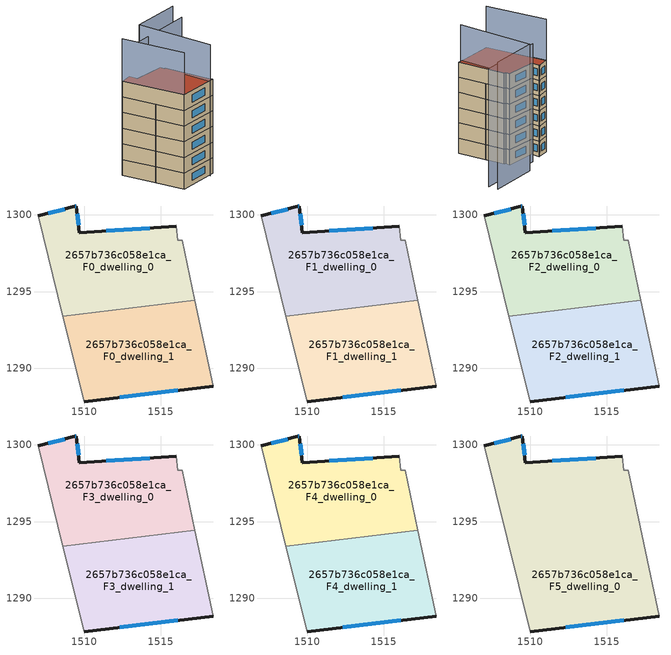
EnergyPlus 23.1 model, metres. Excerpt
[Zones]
2657b736c058e1ca_F0_dwelling_0
 floor ground (EU_floor_Construction): 1516,1299.25 1516.1,1298.35 1516.4,1298.35 1517.22,1294.43 1508.62,1293.41 1507,1299.95 1509.4,1300.55 1509.5,1300.55 1509.7,1298.85 z0
 wall outside (EU_wall_Construction): 1516,1299.25 1509.7,1298.85 1509.5,1300.55 1509.4,1300.55 1507,1299.95 z0:3
 wall adiabatic (EU_wall_Construction): 1517.22,1294.43 1516.4,1298.35 1516.1,1298.35 1516,1299.25 / 1507,1299.95 1508.62,1293.41 z0:3
 wall to 2657b736c058e1ca_F0_dwelling_1 (EU_wall_Construction): 1508.62,1293.41 1517.22,1294.43 z0:3
 window (EU_Window_Construction): 1508.74,1300.39 1507.66,1300.12 / 1509.47,1300.55 1509.42,1300.55 / 1509.64,1299.32 1509.55,1300.08 / 1514.27,1299.14 1511.43,1298.96 z0.83:2.17
2657b736c058e1ca_F0_dwelling_1
 floor ground (EU_floor_Construction): 1517.22,1294.43 1518.4,1288.84 1509.99,1287.84 1508.62,1293.41 z0
 wall outside (EU_wall_Construction): 1509.99,1287.84 1518.4,1288.84 z0:3
 wall adiabatic (EU_wall_Construction): 1508.62,1293.41 1509.99,1287.84 / 1518.4,1288.84 1517.22,1294.43 z0:3
 window (EU_Window_Construction): 1512.31,1288.12 1516.09,1288.57 z0.83:2.17
2657b736c058e1ca_F1_dwelling_0
 floor to 2657b736c058e1ca_F0_dwelling_0 (EU_floor_Construction): 1516,1299.25 1516.1,1298.35 1516.4,1298.35 1517.22,1294.43 1508.62,1293.41 1507,1299.95 1509.4,1300.55 1509.5,1300.55 1509.7,1298.85 z3
 wall outside (EU_wall_Construction): 1516,1299.25 1509.7,1298.85 1509.5,1300.55 1509.4,1300.55 1507,1299.95 z3:6
 wall adiabatic (EU_wall_Construction): 1517.22,1294.43 1516.4,1298.35 1516.1,1298.35 1516,1299.25 / 1507,1299.95 1508.62,1293.41 z3:6
 wall to 2657b736c058e1ca_F1_dwelling_1 (EU_wall_Construction): 1508.62,1293.41 1517.22,1294.43 z3:6
 window (EU_Window_Construction): 1508.74,1300.39 1507.66,1300.12 / 1509.47,1300.55 1509.42,1300.55 / 1509.64,1299.32 1509.55,1300.08 / 1514.27,1299.14 1511.43,1298.96 z3.83:5.17
2657b736c058e1ca_F1_dwelling_1
 floor to 2657b736c058e1ca_F0_dwelling_1 (EU_floor_Construction): 1517.22,1294.43 1518.4,1288.84 1509.99,1287.84 1508.62,1293.41 z3
 wall outside (EU_wall_Construction): 1509.99,1287.84 1518.4,1288.84 z3:6
 wall adiabatic (EU_wall_Construction): 1508.62,1293.41 1509.99,1287.84 / 1518.4,1288.84 1517.22,1294.43 z3:6
 window (EU_Window_Construction): 1512.31,1288.12 1516.09,1288.57 z3.83:5.17
2657b736c058e1ca_F2_dwelling_0
 floor to 2657b736c058e1ca_F1_dwelling_0 (EU_floor_Construction): 1516,1299.25 1516.1,1298.35 1516.4,1298.35 1517.22,1294.43 1508.62,1293.41 1507,1299.95 1509.4,1300.55 1509.5,1300.55 1509.7,1298.85 z6
 wall outside (EU_wall_Construction): 1516,1299.25 1509.7,1298.85 1509.5,1300.55 1509.4,1300.55 1507,1299.95 z6:9
 wall adiabatic (EU_wall_Construction): 1517.22,1294.43 1516.4,1298.35 1516.1,1298.35 1516,1299.25 / 1507,1299.95 1508.62,1293.41 z6:9
 wall to 2657b736c058e1ca_F2_dwelling_1 (EU_wall_Construction): 1508.62,1293.41 1517.22,1294.43 z6:9
 window (EU_Window_Construction): 1508.74,1300.39 1507.66,1300.12 / 1509.47,1300.55 1509.42,1300.55 / 1509.64,1299.32 1509.55,1300.08 / 1514.27,1299.14 1511.43,1298.96 z6.83:8.17
2657b736c058e1ca_F2_dwelling_1
 floor to 2657b736c058e1ca_F1_dwelling_1 (EU_floor_Construction): 1517.22,1294.43 1518.4,1288.84 1509.99,1287.84 1508.62,1293.41 z6
 wall outside (EU_wall_Construction): 1509.99,1287.84 1518.4,1288.84 z6:9
 wall adiabatic (EU_wall_Construction): 1508.62,1293.41 1509.99,1287.84 / 1518.4,1288.84 1517.22,1294.43 z6:9
 window (EU_Window_Construction): 1512.31,1288.12 1516.09,1288.57 z6.83:8.17
2657b736c058e1ca_F3_dwelling_0
 floor to 2657b736c058e1ca_F2_dwelling_0 (EU_floor_Construction): 1516,1299.25 1516.1,1298.35 1516.4,1298.35 1517.22,1294.43 1508.62,1293.41 1507,1299.95 1509.4,1300.55 1509.5,1300.55 1509.7,1298.85 z9
 wall outside (EU_wall_Construction): 1516,1299.25 1509.7,1298.85 1509.5,1300.55 1509.4,1300.55 1507,1299.95 z9:12
 wall adiabatic (EU_wall_Construction): 1517.22,1294.43 1516.4,1298.35 1516.1,1298.35 1516,1299.25 / 1507,1299.95 1508.62,1293.41 z9:12
 wall to 2657b736c058e1ca_F3_dwelling_1 (EU_wall_Construction): 1508.62,1293.41 1517.22,1294.43 z9:12
 window (EU_Window_Construction): 1508.74,1300.39 1507.66,1300.12 / 1509.47,1300.55 1509.42,1300.55 / 1509.64,1299.32 1509.55,1300.08 / 1514.27,1299.14 1511.43,1298.96 z9.83:11.17
2657b736c058e1ca_F3_dwelling_1
 floor to 2657b736c058e1ca_F2_dwelling_1 (EU_floor_Construction): 1517.22,1294.43 1518.4,1288.84 1509.99,1287.84 1508.62,1293.41 z9
 wall outside (EU_wall_Construction): 1509.99,1287.84 1518.4,1288.84 z9:12
 wall adiabatic (EU_wall_Construction): 1508.62,1293.41 1509.99,1287.84 / 1518.4,1288.84 1517.22,1294.43 z9:12
 window (EU_Window_Construction): 1512.31,1288.12 1516.09,1288.57 z9.83:11.17
2657b736c058e1ca_F4_dwelling_0
 floor to 2657b736c058e1ca_F3_dwelling_0 (EU_floor_Construction): 1516,1299.25 1516.1,1298.35 1516.4,1298.35 1517.22,1294.43 1508.62,1293.41 1507,1299.95 1509.4,1300.55 1509.5,1300.55 1509.7,1298.85 z12
 wall outside (EU_wall_Construction): 1516,1299.25 1509.7,1298.85 1509.5,1300.55 1509.4,1300.55 1507,1299.95 z12:15
 wall adiabatic (EU_wall_Construction): 1517.22,1294.43 1516.4,1298.35 1516.1,1298.35 1516,1299.25 / 1507,1299.95 1508.62,1293.41 z12:15
 wall to 2657b736c058e1ca_F4_dwelling_1 (EU_wall_Construction): 1508.62,1293.41 1517.22,1294.43 z12:15
 window (EU_Window_Construction): 1508.74,1300.39 1507.66,1300.12 / 1509.47,1300.55 1509.42,1300.55 / 1509.64,1299.32 1509.55,1300.08 / 1514.27,1299.14 1511.43,1298.96 z12.83:14.17
2657b736c058e1ca_F4_dwelling_1
 floor to 2657b736c058e1ca_F3_dwelling_1 (EU_floor_Construction): 1517.22,1294.43 1518.4,1288.84 1509.99,1287.84 1508.62,1293.41 z12
 wall outside (EU_wall_Construction): 1509.99,1287.84 1518.4,1288.84 z12:15
 wall adiabatic (EU_wall_Construction): 1508.62,1293.41 1509.99,1287.84 / 1518.4,1288.84 1517.22,1294.43 z12:15
 window (EU_Window_Construction): 1512.31,1288.12 1516.09,1288.57 z12.83:14.17
2657b736c058e1ca_F5_dwelling_0
 floor to 2657b736c058e1ca_F4_dwelling_0 (EU_floor_Construction): 1516,1299.25 1516.1,1298.35 1516.4,1298.35 1517.22,1294.43 1508.62,1293.41 1507,1299.95 1509.4,1300.55 1509.5,1300.55 1509.7,1298.85 z15
 floor to 2657b736c058e1ca_F4_dwelling_1 (EU_floor_Construction): 1517.22,1294.43 1518.4,1288.84 1509.99,1287.84 1508.62,1293.41 z15
 wall outside (EU_wall_Construction): 1516,1299.25 1509.7,1298.85 1509.5,1300.55 1509.4,1300.55 1507,1299.95 / 1509.99,1287.84 1518.4,1288.84 z15:18
 wall adiabatic (EU_wall_Construction): 1518.4,1288.84 1516.4,1298.35 1516.1,1298.35 1516,1299.25 / 1507,1299.95 1509.99,1287.84 z15:18
 window (EU_Window_Construction): 1509.47,1300.55 1509.42,1300.55 / 1509.64,1299.32 1509.55,1300.08 / 1514.27,1299.14 1511.43,1298.96 / 1512.31,1288.12 1516.09,1288.57 / 1508.74,1300.39 1507.66,1300.12 z15.83:17.17
 roof outside (EU_roof_Construction): 1518.4,1288.84 1516.4,1298.35 1516.1,1298.35 1516,1299.25 1509.7,1298.85 1509.5,1300.55 1509.4,1300.55 1507,1299.95 1509.99,1287.84 z18
shading: 1507,1299.95 1509.99,1287.84 z0:26.1; 1517.45,1288.54 1515.35,1303.66 / 1515.35,1303.66 1525.41,1305.05 z0:25; 1525.83,1303.22 1511.96,1301.25 z0:23.3
[Building]
EU S2 Campaign: North Axis=0; Terrain=City; Solar Distribution=FullExterior
[Site:Location]
Lyon-Bron: Latitude=45.75; Longitude=5; Time Zone=1; Elevation=198
[SizingPeriod:WeatherFileDays]
AnnualSizingPeriod: Begin Month=1; Begin Day of Month=1; End Month=12; End Day of Month=31; Day of Week for Start Day=Monday; Use Weather File Daylight Saving Period=No; Use Weather File Rain and Snow Indicators=No
[MATERIAL]
EU_InternalMass_Material: Roughness=MediumRough; Thickness=0.1; Conductivity=1; Density=1800; Specific Heat=900; Thermal Absorptance=0.9; Solar Absorptance=0.7; Visible Absorptance=0.7
[MATERIAL:NOMASS] Roughness=MediumRough; Thermal Absorptance=0.9; Solar Absorptance=0.7; Visible Absorptance=0.7
Name | Thermal Resistance
EU_wall_NoMass | 0.87146
EU_roof_NoMass | 0.842276
EU_floor_NoMass | 0.496999
[WINDOWMATERIAL:SIMPLEGLAZINGSYSTEM]
EU_Window_SimpleGlazing: UFactor=2.2525; Solar Heat Gain Coefficient=0.76; Visible Transmittance=0.76
[CONSTRUCTION]
EU_wall_Construction: EU_wall_NoMass
EU_roof_Construction: EU_roof_NoMass
EU_floor_Construction: EU_floor_NoMass
EU_Window_Construction: EU_Window_SimpleGlazing
EU_InternalMass_Construction: EU_InternalMass_Material
[ZONE] Type=1; Multiplier=1; Ceiling Height=autocalculate; Floor Area=autocalculate; Part of Total Floor Area=Yes
Name | Volume
2657b736c058e1ca_F0_dwelling_0; 2657b736c058e1ca_F1_dwelling_0; 2657b736c058e1ca_F2_dwelling_0; 2657b736c058e1ca_F3_dwelling_0; 2657b736c058e1ca_F4_dwelling_0 | 146.225
2657b736c058e1ca_F5_dwelling_0 | 292.469
2657b736c058e1ca_F0_dwelling_1 | 146.243
2657b736c058e1ca_F1_dwelling_1; 2657b736c058e1ca_F2_dwelling_1; 2657b736c058e1ca_F3_dwelling_1; 2657b736c058e1ca_F4_dwelling_1 | 146.244
[INTERNALMASS] Construction=EU_InternalMass_Construction
Name | Zone or ZoneList | Surface Area
2657b736c058e1ca_F0_dwelling_0_EU_InternalMass | 2657b736c058e1ca_F0_dwelling_0 | 48.7408
2657b736c058e1ca_F0_dwelling_1_EU_InternalMass | 2657b736c058e1ca_F0_dwelling_1 | 48.7458
2657b736c058e1ca_F1_dwelling_0_EU_InternalMass | 2657b736c058e1ca_F1_dwelling_0 | 48.7408
2657b736c058e1ca_F1_dwelling_1_EU_InternalMass | 2657b736c058e1ca_F1_dwelling_1 | 48.7458
2657b736c058e1ca_F2_dwelling_0_EU_InternalMass | 2657b736c058e1ca_F2_dwelling_0 | 48.7408
2657b736c058e1ca_F2_dwelling_1_EU_InternalMass | 2657b736c058e1ca_F2_dwelling_1 | 48.7458
2657b736c058e1ca_F3_dwelling_0_EU_InternalMass | 2657b736c058e1ca_F3_dwelling_0 | 48.7408
2657b736c058e1ca_F3_dwelling_1_EU_InternalMass | 2657b736c058e1ca_F3_dwelling_1 | 48.7458
2657b736c058e1ca_F4_dwelling_0_EU_InternalMass | 2657b736c058e1ca_F4_dwelling_0 | 48.7408
2657b736c058e1ca_F4_dwelling_1_EU_InternalMass | 2657b736c058e1ca_F4_dwelling_1 | 48.7458
2657b736c058e1ca_F5_dwelling_0_EU_InternalMass | 2657b736c058e1ca_F5_dwelling_0 | 97.4907
[OTHEREQUIPMENT] Fuel Type=Electricity; Design Level Calculation Method=Watts/Area; Power per Zone Floor Area=1; Fraction Latent=0; Fraction Radiant=0; Fraction Lost=0; Carbon Dioxide Generation Rate=0; EndUse Subcategory=EU_Step8_InternalGains
Name | Zone or ZoneList or Space or SpaceList | Schedule
EU_Step8_InternalGain_2657b736c058e1ca_F0_dwelling_0_f000 | 2657b736c058e1ca_F0_dwelling_0 | EU_Step8_GainSchedule_2657b736c058e1ca_F0_dwelling_0_f000
EU_Step8_InternalGain_2657b736c058e1ca_F0_dwelling_1_f000 | 2657b736c058e1ca_F0_dwelling_1 | EU_Step8_GainSchedule_2657b736c058e1ca_F0_dwelling_1_f000
EU_Step8_InternalGain_2657b736c058e1ca_F1_dwelling_0_f000 | 2657b736c058e1ca_F1_dwelling_0 | EU_Step8_GainSchedule_2657b736c058e1ca_F1_dwelling_0_f000
EU_Step8_InternalGain_2657b736c058e1ca_F1_dwelling_1_f000 | 2657b736c058e1ca_F1_dwelling_1 | EU_Step8_GainSchedule_2657b736c058e1ca_F1_dwelling_1_f000
EU_Step8_InternalGain_2657b736c058e1ca_F2_dwelling_0_f000 | 2657b736c058e1ca_F2_dwelling_0 | EU_Step8_GainSchedule_2657b736c058e1ca_F2_dwelling_0_f000
EU_Step8_InternalGain_2657b736c058e1ca_F2_dwelling_1_f000 | 2657b736c058e1ca_F2_dwelling_1 | EU_Step8_GainSchedule_2657b736c058e1ca_F2_dwelling_1_f000
EU_Step8_InternalGain_2657b736c058e1ca_F3_dwelling_0_f000 | 2657b736c058e1ca_F3_dwelling_0 | EU_Step8_GainSchedule_2657b736c058e1ca_F3_dwelling_0_f000
EU_Step8_InternalGain_2657b736c058e1ca_F3_dwelling_1_f000 | 2657b736c058e1ca_F3_dwelling_1 | EU_Step8_GainSchedule_2657b736c058e1ca_F3_dwelling_1_f000
EU_Step8_InternalGain_2657b736c058e1ca_F4_dwelling_0_f000 | 2657b736c058e1ca_F4_dwelling_0 | EU_Step8_GainSchedule_2657b736c058e1ca_F4_dwelling_0_f000
EU_Step8_InternalGain_2657b736c058e1ca_F4_dwelling_1_f000 | 2657b736c058e1ca_F4_dwelling_1 | EU_Step8_GainSchedule_2657b736c058e1ca_F4_dwelling_1_f000
EU_Step8_InternalGain_2657b736c058e1ca_F5_dwelling_0_f000 | 2657b736c058e1ca_F5_dwelling_0 | EU_Step8_GainSchedule_2657b736c058e1ca_F5_dwelling_0_f000
[ZONEVENTILATION:DESIGNFLOWRATE] Schedule=EU_AlwaysOn; Design Flow Rate Calculation Method=AirChanges/Hour; Air Changes per Hour=0.425; Ventilation Type=Natural; Fan Pressure Rise=0; Fan Total Efficiency=1; Constant Term Coefficient=1; Temperature Term Coefficient=0; Velocity Term Coefficient=0; Velocity Squared Term Coefficient=0; Minimum Indoor Temperature=-100; Maximum Indoor Temperature=100; Delta Temperature=-100; Minimum Outdoor Temperature=-100; Maximum Outdoor Temperature=100; Maximum Wind Speed=40
Name | Zone or ZoneList or Space or SpaceList
EU_ConstantAir_2657b736c058e1ca_F0_dwelling_0 | 2657b736c058e1ca_F0_dwelling_0
EU_ConstantAir_2657b736c058e1ca_F0_dwelling_1 | 2657b736c058e1ca_F0_dwelling_1
EU_ConstantAir_2657b736c058e1ca_F1_dwelling_0 | 2657b736c058e1ca_F1_dwelling_0
EU_ConstantAir_2657b736c058e1ca_F1_dwelling_1 | 2657b736c058e1ca_F1_dwelling_1
EU_ConstantAir_2657b736c058e1ca_F2_dwelling_0 | 2657b736c058e1ca_F2_dwelling_0
EU_ConstantAir_2657b736c058e1ca_F2_dwelling_1 | 2657b736c058e1ca_F2_dwelling_1
EU_ConstantAir_2657b736c058e1ca_F3_dwelling_0 | 2657b736c058e1ca_F3_dwelling_0
EU_ConstantAir_2657b736c058e1ca_F3_dwelling_1 | 2657b736c058e1ca_F3_dwelling_1
EU_ConstantAir_2657b736c058e1ca_F4_dwelling_0 | 2657b736c058e1ca_F4_dwelling_0
EU_ConstantAir_2657b736c058e1ca_F4_dwelling_1 | 2657b736c058e1ca_F4_dwelling_1
EU_ConstantAir_2657b736c058e1ca_F5_dwelling_0 | 2657b736c058e1ca_F5_dwelling_0
[HVACTEMPLATE:THERMOSTAT] Constant Heating Setpoint=20; Constant Cooling Setpoint=50
EU_HeatOnly_2657b736c058e1ca_F0_dwelling_0; EU_HeatOnly_2657b736c058e1ca_F0_dwelling_1; EU_HeatOnly_2657b736c058e1ca_F1_dwelling_0; EU_HeatOnly_2657b736c058e1ca_F1_dwelling_1; EU_HeatOnly_2657b736c058e1ca_F2_dwelling_0; EU_HeatOnly_2657b736c058e1ca_F2_dwelling_1; EU_HeatOnly_2657b736c058e1ca_F3_dwelling_0; EU_HeatOnly_2657b736c058e1ca_F3_dwelling_1; EU_HeatOnly_2657b736c058e1ca_F4_dwelling_0; EU_HeatOnly_2657b736c058e1ca_F4_dwelling_1; EU_HeatOnly_2657b736c058e1ca_F5_dwelling_0
[HVACTEMPLATE:ZONE:IDEALLOADSAIRSYSTEM] System Availability Schedule=EU_AlwaysOn; Maximum Heating Supply Air Temperature=50; Minimum Cooling Supply Air Temperature=13; Maximum Heating Supply Air Humidity Ratio=0.0156; Minimum Cooling Supply Air Humidity Ratio=0.0077; Heating Limit=NoLimit; Cooling Limit=NoLimit; Heating Availability Schedule=EU_AlwaysOn; Cooling Availability Schedule=EU_CoolingOff; Dehumidification Control Type=ConstantSensibleHeatRatio; Cooling Sensible Heat Ratio=0.7; Dehumidification Setpoint=60; Humidification Control Type=None; Humidification Setpoint=30; Outdoor Air Method=None; Outdoor Air Flow Rate per Person=0.00944; Outdoor Air Flow Rate per Zone Floor Area=0; Outdoor Air Flow Rate per Zone=0; Demand Controlled Ventilation Type=None; Outdoor Air Economizer Type=NoEconomizer; Heat Recovery Type=None; Sensible Heat Recovery Effectiveness=0.7; Latent Heat Recovery Effectiveness=0.65
Name | Template Thermostat
2657b736c058e1ca_F0_dwelling_0 | EU_HeatOnly_2657b736c058e1ca_F0_dwelling_0
2657b736c058e1ca_F0_dwelling_1 | EU_HeatOnly_2657b736c058e1ca_F0_dwelling_1
2657b736c058e1ca_F1_dwelling_0 | EU_HeatOnly_2657b736c058e1ca_F1_dwelling_0
2657b736c058e1ca_F1_dwelling_1 | EU_HeatOnly_2657b736c058e1ca_F1_dwelling_1
2657b736c058e1ca_F2_dwelling_0 | EU_HeatOnly_2657b736c058e1ca_F2_dwelling_0
2657b736c058e1ca_F2_dwelling_1 | EU_HeatOnly_2657b736c058e1ca_F2_dwelling_1
2657b736c058e1ca_F3_dwelling_0 | EU_HeatOnly_2657b736c058e1ca_F3_dwelling_0
2657b736c058e1ca_F3_dwelling_1 | EU_HeatOnly_2657b736c058e1ca_F3_dwelling_1
2657b736c058e1ca_F4_dwelling_0 | EU_HeatOnly_2657b736c058e1ca_F4_dwelling_0
2657b736c058e1ca_F4_dwelling_1 | EU_HeatOnly_2657b736c058e1ca_F4_dwelling_1
2657b736c058e1ca_F5_dwelling_0 | EU_HeatOnly_2657b736c058e1ca_F5_dwelling_0
[SIZING:ZONE] Zone Cooling Design Supply Air Temperature Input Method=SupplyAirTemperature; Zone Cooling Design Supply Air Temperature=13; Zone Heating Design Supply Air Temperature Input Method=SupplyAirTemperature; Zone Heating Design Supply Air Temperature=50; Zone Cooling Design Supply Air Humidity Ratio=0.008; Zone Heating Design Supply Air Humidity Ratio=0.008; Cooling Design Air Flow Method=DesignDay; Cooling Design Air Flow Rate=0; Cooling Minimum Air Flow per Zone Floor Area=0.000762; Cooling Minimum Air Flow=0; Cooling Minimum Air Flow Fraction=0.2; Heating Design Air Flow Method=DesignDay; Heating Design Air Flow Rate=0; Heating Maximum Air Flow per Zone Floor Area=0.002032; Heating Maximum Air Flow=0.141576; Heating Maximum Air Flow Fraction=0.3; Account for Dedicated Outdoor Air System=No; Dedicated Outdoor Air System Control Strategy=NeutralSupplyAir; Dedicated Outdoor Air Low Setpoint Temperature for Design=autosize; Dedicated Outdoor Air High Setpoint Temperature for Design=autosize; Zone Load Sizing Method=Sensible Load Only No Latent Load; Zone Latent Cooling Design Supply Air Humidity Ratio Input Method=HumidityRatioDifference; Zone Cooling Design Supply Air Humidity Ratio Difference=0.005; Zone Latent Heating Design Supply Air Humidity Ratio Input Method=HumidityRatioDifference; Zone Humidification Design Supply Air Humidity Ratio Difference=0.005
2657b736c058e1ca_F0_dwelling_0; 2657b736c058e1ca_F0_dwelling_1; 2657b736c058e1ca_F1_dwelling_0; 2657b736c058e1ca_F1_dwelling_1; 2657b736c058e1ca_F2_dwelling_0; 2657b736c058e1ca_F2_dwelling_1; 2657b736c058e1ca_F3_dwelling_0; 2657b736c058e1ca_F3_dwelling_1; 2657b736c058e1ca_F4_dwelling_0; 2657b736c058e1ca_F4_dwelling_1; 2657b736c058e1ca_F5_dwelling_0
[SCHEDULE:CONSTANT]
Name | Hourly Value
EU_AlwaysOn | 1
EU_CoolingOff | 0
[SCHEDULE:FILE] Column Number=1; Rows to Skip at Top=0; Number of Hours of Data=8760; Column Separator=Comma; Interpolate to Timestep=No; Minutes per Item=60; Adjust Schedule for Daylight Savings=Yes
Name | File
EU_Step8_GainSchedule_2657b736c058e1ca_F0_dwelling_0_f000 | ../../schedules/2657b736c058e1ca/2657b736c058e1ca_F0_dwelling_0_f000_gain.csv
EU_Step8_GainSchedule_2657b736c058e1ca_F0_dwelling_1_f000 | ../../schedules/2657b736c058e1ca/2657b736c058e1ca_F0_dwelling_1_f000_gain.csv
EU_Step8_GainSchedule_2657b736c058e1ca_F1_dwelling_0_f000 | ../../schedules/2657b736c058e1ca/2657b736c058e1ca_F1_dwelling_0_f000_gain.csv
EU_Step8_GainSchedule_2657b736c058e1ca_F1_dwelling_1_f000 | ../../schedules/2657b736c058e1ca/2657b736c058e1ca_F1_dwelling_1_f000_gain.csv
EU_Step8_GainSchedule_2657b736c058e1ca_F2_dwelling_0_f000 | ../../schedules/2657b736c058e1ca/2657b736c058e1ca_F2_dwelling_0_f000_gain.csv
EU_Step8_GainSchedule_2657b736c058e1ca_F2_dwelling_1_f000 | ../../schedules/2657b736c058e1ca/2657b736c058e1ca_F2_dwelling_1_f000_gain.csv
EU_Step8_GainSchedule_2657b736c058e1ca_F3_dwelling_0_f000 | ../../schedules/2657b736c058e1ca/2657b736c058e1ca_F3_dwelling_0_f000_gain.csv
EU_Step8_GainSchedule_2657b736c058e1ca_F3_dwelling_1_f000 | ../../schedules/2657b736c058e1ca/2657b736c058e1ca_F3_dwelling_1_f000_gain.csv
EU_Step8_GainSchedule_2657b736c058e1ca_F4_dwelling_0_f000 | ../../schedules/2657b736c058e1ca/2657b736c058e1ca_F4_dwelling_0_f000_gain.csv
EU_Step8_GainSchedule_2657b736c058e1ca_F4_dwelling_1_f000 | ../../schedules/2657b736c058e1ca/2657b736c058e1ca_F4_dwelling_1_f000_gain.csv
EU_Step8_GainSchedule_2657b736c058e1ca_F5_dwelling_0_f000 | ../../schedules/2657b736c058e1ca/2657b736c058e1ca_F5_dwelling_0_f000_gain.csv
